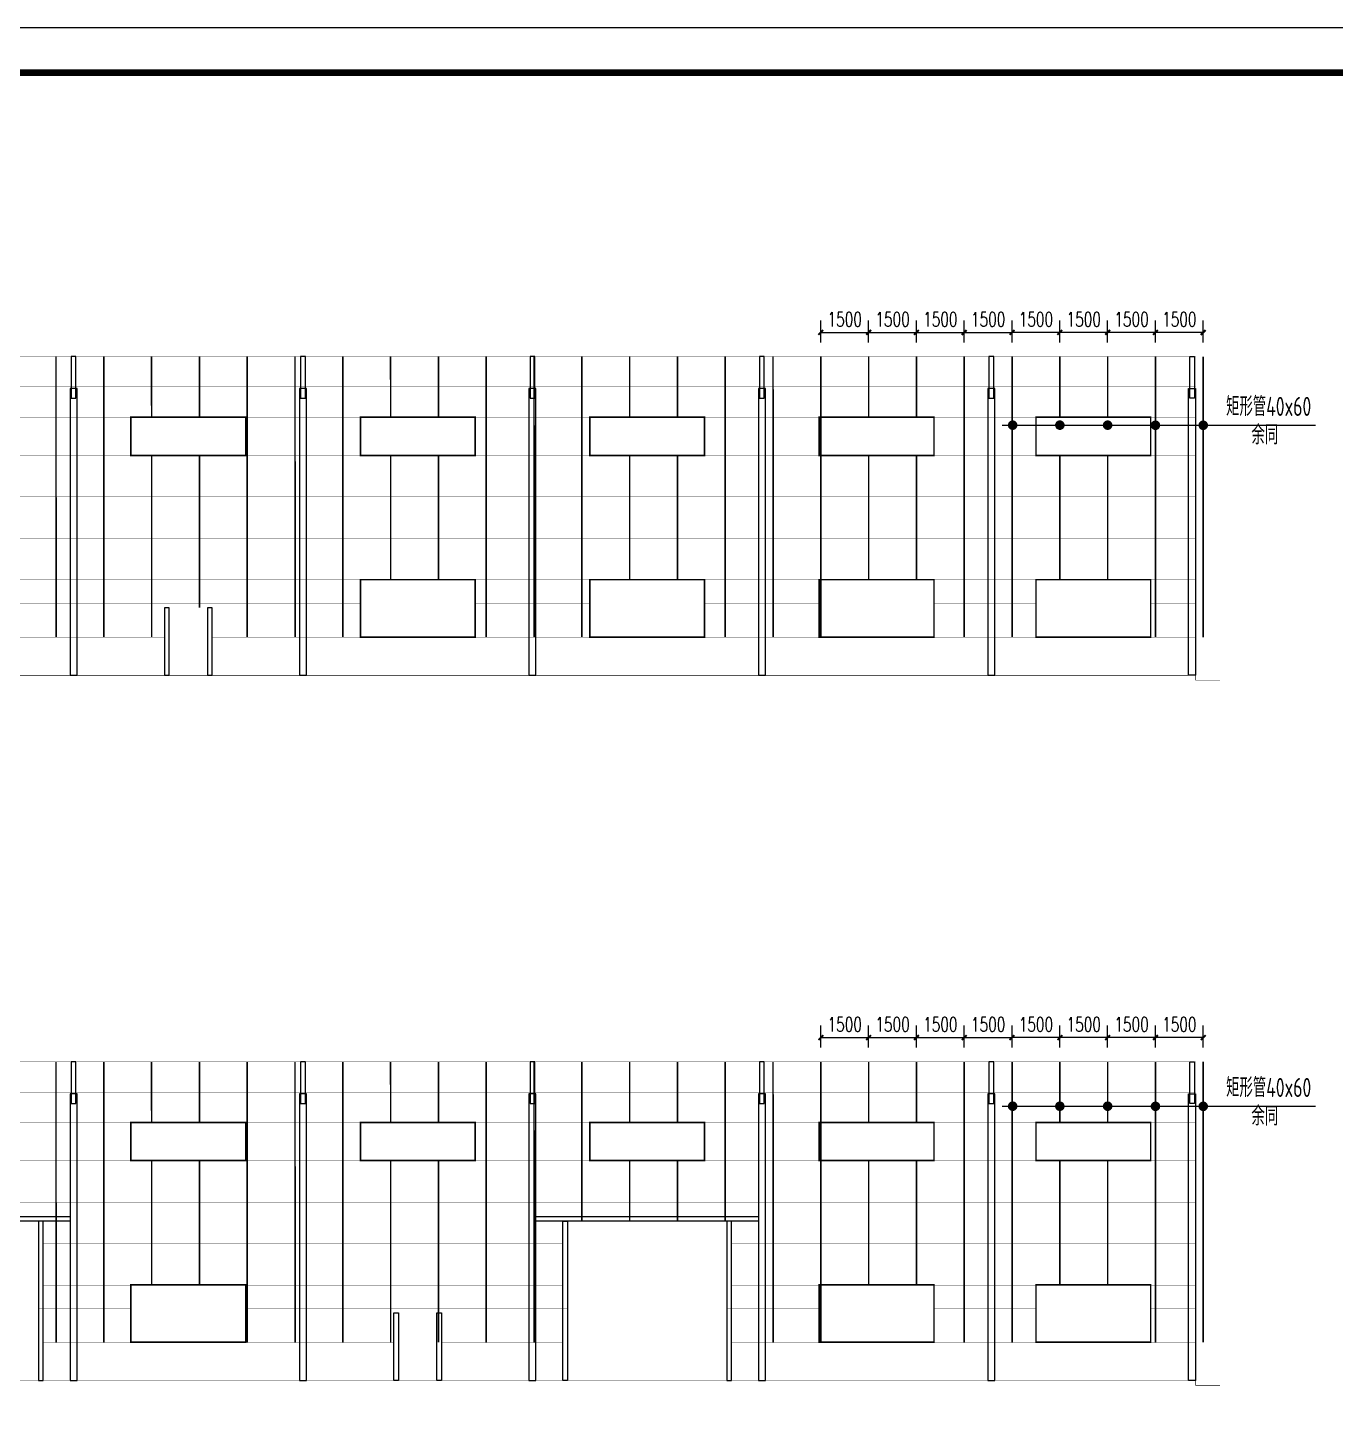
# Model space of a CAD drawing. Extents: x -33967 to 1773478, y -1022458 to -784650.
# Drawn here: x 1559350 to 1600384, y -981904 to -938458 of the extents above; entities that cross this region are included whole.
import ezdxf
from ezdxf.enums import TextEntityAlignment as Align

# ---------------------------------------------------------------- set-up
doc = ezdxf.new("R2010")
doc.units = 0
doc.header["$LTSCALE"] = 1000
doc.header["$MEASUREMENT"] = 0
doc.linetypes.add('DOTE', pattern=[2.42, 2, -0.2, 0.02, -0.2])
doc.layers.add('_0', color=7, linetype='Continuous', lineweight=25)
for name, color, linetype in [('AXIS', 3, 'Continuous'), ('DOTE', 1, 'DOTE'), ('GZ', 50, 'Continuous'), ('LT', 27, 'Continuous'), ('PUB_TITLE', 4, 'Continuous'), ('TEXT', 7, 'Continuous')]:
    doc.layers.add(name, color=color, linetype=linetype)
doc.styles.add('_TCH_DIM_T3', font='SIMPLEX', dxfattribs={"width": 0.705882, "bigfont": 'GBCBIG'})
doc.styles.add('TSSD_Label', font='tssdeng.shx', dxfattribs={"width": 0.7, "bigfont": 'hztxt.shx'})
doc.dimstyles.new('_TCH_ARCH&&150', dxfattribs={"dimtxt": 446.25, "dimasz": 150, "dimexe": 375, "dimexo": 450, "dimgap": 189.375, "dimtad": 1, "dimdec": 0, "dimzin": 0, "dimdsep": 46, "dimtxsty": '_TCH_DIM_T3', "dimblk": 'ARCHTICK', "dimcen": 0.09, "dimclrd": 3, "dimclre": 3, "dimclrt": 7, "dimazin": 2, "dimtfac": 1, "dimtdec": 0, "dimtix": 1, "dimtmove": 2, "dimatfit": 3, "dimfxl": 1, "dimtolj": 1, "dimtzin": 0, "dimarcsym": 0})

# ---------------------------------------------------------------- blocks, each defined once
blk = doc.blocks.new('_ArchTick')
at = {"color": 0, "linetype": 'ByBlock', "const_width": 0.4}
blk.add_lwpolyline([(-0.5, -0.5), (0.5, 0.5)], dxfattribs=at)
blk = doc.blocks.new('*D1649')
at = {"color": 3, "lineweight": -2, "transparency": 16777216}
for p, q in [((1594739, -948332), (1594739, -947646)), ((1596239, -948332), (1596239, -947646)), ((1596239, -948021), (1594739, -948021))]:
    blk.add_line(p, q, dxfattribs=at)
at = {"layer": 'Defpoints', "color": 0, "transparency": 16777216}
for p in [(1594739, -948021), (1594739, -948782), (1596239, -948782)]:
    blk.add_point(p, dxfattribs=at)
at = {"color": 3, "lineweight": -2, "transparency": 16777216, "xscale": 150, "yscale": 150, "zscale": 150, "rotation": 180}
blk.add_blockref('_ArchTick', (1594739, -948021), dxfattribs=at)
at = {"color": 3, "lineweight": -2, "transparency": 16777216, "xscale": 150, "yscale": 150, "zscale": 150}
blk.add_blockref('_ArchTick', (1596239, -948021), dxfattribs=at)
at = {"color": 7, "transparency": 16777216, "insert": (1595489, -947608), "char_height": 446.2, "attachment_point": 5, "style": '_TCH_DIM_T3'}
blk.add_mtext('\\A1;1500', dxfattribs=at)
blk = doc.blocks.new('*D1650')
at = {"color": 3, "lineweight": -2, "transparency": 16777216}
for p, q in [((1593239, -948332), (1593239, -947644)), ((1594739, -948332), (1594739, -947644)), ((1594739, -948019), (1593239, -948019))]:
    blk.add_line(p, q, dxfattribs=at)
at = {"layer": 'Defpoints', "color": 0, "transparency": 16777216}
for p in [(1593239, -948019), (1593239, -948782), (1594739, -948782)]:
    blk.add_point(p, dxfattribs=at)
at = {"color": 3, "lineweight": -2, "transparency": 16777216, "xscale": 150, "yscale": 150, "zscale": 150, "rotation": 180}
blk.add_blockref('_ArchTick', (1593239, -948019), dxfattribs=at)
at = {"color": 3, "lineweight": -2, "transparency": 16777216, "xscale": 150, "yscale": 150, "zscale": 150}
blk.add_blockref('_ArchTick', (1594739, -948019), dxfattribs=at)
at = {"color": 7, "transparency": 16777216, "insert": (1593989, -947607), "char_height": 446.2, "attachment_point": 5, "style": '_TCH_DIM_T3'}
blk.add_mtext('\\A1;1500', dxfattribs=at)
blk = doc.blocks.new('*D1651')
at = {"color": 3, "lineweight": -2, "transparency": 16777216}
for p, q in [((1591739, -948332), (1591739, -947646)), ((1593239, -948332), (1593239, -947646)), ((1593239, -948021), (1591739, -948021))]:
    blk.add_line(p, q, dxfattribs=at)
at = {"layer": 'Defpoints', "color": 0, "transparency": 16777216}
for p in [(1591739, -948021), (1591739, -948782), (1593239, -948782)]:
    blk.add_point(p, dxfattribs=at)
at = {"color": 3, "lineweight": -2, "transparency": 16777216, "xscale": 150, "yscale": 150, "zscale": 150, "rotation": 180}
blk.add_blockref('_ArchTick', (1591739, -948021), dxfattribs=at)
at = {"color": 3, "lineweight": -2, "transparency": 16777216, "xscale": 150, "yscale": 150, "zscale": 150}
blk.add_blockref('_ArchTick', (1593239, -948021), dxfattribs=at)
at = {"color": 7, "transparency": 16777216, "insert": (1592489, -947608), "char_height": 446.2, "attachment_point": 5, "style": '_TCH_DIM_T3'}
blk.add_mtext('\\A1;1500', dxfattribs=at)
blk = doc.blocks.new('*D1652')
at = {"color": 3, "lineweight": -2, "transparency": 16777216}
for p, q in [((1590239, -948332), (1590239, -947646)), ((1591739, -948332), (1591739, -947646)), ((1591739, -948021), (1590239, -948021))]:
    blk.add_line(p, q, dxfattribs=at)
at = {"layer": 'Defpoints', "color": 0, "transparency": 16777216}
for p in [(1590239, -948021), (1590239, -948782), (1591739, -948782)]:
    blk.add_point(p, dxfattribs=at)
at = {"color": 3, "lineweight": -2, "transparency": 16777216, "xscale": 150, "yscale": 150, "zscale": 150, "rotation": 180}
blk.add_blockref('_ArchTick', (1590239, -948021), dxfattribs=at)
at = {"color": 3, "lineweight": -2, "transparency": 16777216, "xscale": 150, "yscale": 150, "zscale": 150}
blk.add_blockref('_ArchTick', (1591739, -948021), dxfattribs=at)
at = {"color": 7, "transparency": 16777216, "insert": (1590989, -947608), "char_height": 446.2, "attachment_point": 5, "style": '_TCH_DIM_T3'}
blk.add_mtext('\\A1;1500', dxfattribs=at)
blk = doc.blocks.new('*D1653')
at = {"color": 3, "lineweight": -2, "transparency": 16777216}
for p, q in [((1584239, -948332), (1584239, -947646)), ((1585739, -948332), (1585739, -947646)), ((1584239, -948021), (1585739, -948021))]:
    blk.add_line(p, q, dxfattribs=at)
at = {"layer": 'Defpoints', "color": 0, "transparency": 16777216}
for p in [(1585739, -948021), (1584239, -948782), (1585739, -948782)]:
    blk.add_point(p, dxfattribs=at)
at = {"color": 3, "lineweight": -2, "transparency": 16777216, "xscale": 150, "yscale": 150, "zscale": 150, "rotation": 180}
blk.add_blockref('_ArchTick', (1584239, -948021), dxfattribs=at)
at = {"color": 3, "lineweight": -2, "transparency": 16777216, "xscale": 150, "yscale": 150, "zscale": 150}
blk.add_blockref('_ArchTick', (1585739, -948021), dxfattribs=at)
at = {"color": 7, "transparency": 16777216, "insert": (1584989, -947608), "char_height": 446.2, "attachment_point": 5, "style": '_TCH_DIM_T3'}
blk.add_mtext('\\A1;1500', dxfattribs=at)
blk = doc.blocks.new('*D1654')
at = {"color": 3, "lineweight": -2, "transparency": 16777216}
for p, q in [((1585739, -948332), (1585739, -947644)), ((1587239, -948332), (1587239, -947644)), ((1585739, -948019), (1587239, -948019))]:
    blk.add_line(p, q, dxfattribs=at)
at = {"layer": 'Defpoints', "color": 0, "transparency": 16777216}
for p in [(1587239, -948019), (1585739, -948782), (1587239, -948782)]:
    blk.add_point(p, dxfattribs=at)
at = {"color": 3, "lineweight": -2, "transparency": 16777216, "xscale": 150, "yscale": 150, "zscale": 150, "rotation": 180}
blk.add_blockref('_ArchTick', (1585739, -948019), dxfattribs=at)
at = {"color": 3, "lineweight": -2, "transparency": 16777216, "xscale": 150, "yscale": 150, "zscale": 150}
blk.add_blockref('_ArchTick', (1587239, -948019), dxfattribs=at)
at = {"color": 7, "transparency": 16777216, "insert": (1586489, -947607), "char_height": 446.2, "attachment_point": 5, "style": '_TCH_DIM_T3'}
blk.add_mtext('\\A1;1500', dxfattribs=at)
blk = doc.blocks.new('*D1655')
at = {"color": 3, "lineweight": -2, "transparency": 16777216}
for p, q in [((1587239, -948332), (1587239, -947646)), ((1588739, -948332), (1588739, -947646)), ((1587239, -948021), (1588739, -948021))]:
    blk.add_line(p, q, dxfattribs=at)
at = {"layer": 'Defpoints', "color": 0, "transparency": 16777216}
for p in [(1588739, -948021), (1587239, -948782), (1588739, -948782)]:
    blk.add_point(p, dxfattribs=at)
at = {"color": 3, "lineweight": -2, "transparency": 16777216, "xscale": 150, "yscale": 150, "zscale": 150, "rotation": 180}
blk.add_blockref('_ArchTick', (1587239, -948021), dxfattribs=at)
at = {"color": 3, "lineweight": -2, "transparency": 16777216, "xscale": 150, "yscale": 150, "zscale": 150}
blk.add_blockref('_ArchTick', (1588739, -948021), dxfattribs=at)
at = {"color": 7, "transparency": 16777216, "insert": (1587989, -947608), "char_height": 446.2, "attachment_point": 5, "style": '_TCH_DIM_T3'}
blk.add_mtext('\\A1;1500', dxfattribs=at)
blk = doc.blocks.new('*D1656')
at = {"color": 3, "lineweight": -2, "transparency": 16777216}
for p, q in [((1588739, -948332), (1588739, -947646)), ((1590239, -948332), (1590239, -947646)), ((1588739, -948021), (1590239, -948021))]:
    blk.add_line(p, q, dxfattribs=at)
at = {"layer": 'Defpoints', "color": 0, "transparency": 16777216}
for p in [(1590239, -948021), (1588739, -948782), (1590239, -948782)]:
    blk.add_point(p, dxfattribs=at)
at = {"color": 3, "lineweight": -2, "transparency": 16777216, "xscale": 150, "yscale": 150, "zscale": 150, "rotation": 180}
blk.add_blockref('_ArchTick', (1588739, -948021), dxfattribs=at)
at = {"color": 3, "lineweight": -2, "transparency": 16777216, "xscale": 150, "yscale": 150, "zscale": 150}
blk.add_blockref('_ArchTick', (1590239, -948021), dxfattribs=at)
at = {"color": 7, "transparency": 16777216, "insert": (1589489, -947608), "char_height": 446.2, "attachment_point": 5, "style": '_TCH_DIM_T3'}
blk.add_mtext('\\A1;1500', dxfattribs=at)
blk = doc.blocks.new('*D1657')
at = {"color": 3, "lineweight": -2, "transparency": 16777216}
for p, q in [((1594739, -970457), (1594739, -969771)), ((1596239, -970457), (1596239, -969771)), ((1596239, -970146), (1594739, -970146))]:
    blk.add_line(p, q, dxfattribs=at)
at = {"layer": 'Defpoints', "color": 0, "transparency": 16777216}
for p in [(1594739, -970146), (1594739, -970907), (1596239, -970907)]:
    blk.add_point(p, dxfattribs=at)
at = {"color": 3, "lineweight": -2, "transparency": 16777216, "xscale": 150, "yscale": 150, "zscale": 150, "rotation": 180}
blk.add_blockref('_ArchTick', (1594739, -970146), dxfattribs=at)
at = {"color": 3, "lineweight": -2, "transparency": 16777216, "xscale": 150, "yscale": 150, "zscale": 150}
blk.add_blockref('_ArchTick', (1596239, -970146), dxfattribs=at)
at = {"color": 7, "transparency": 16777216, "insert": (1595489, -969733), "char_height": 446.2, "attachment_point": 5, "style": '_TCH_DIM_T3'}
blk.add_mtext('\\A1;1500', dxfattribs=at)
blk = doc.blocks.new('*D1658')
at = {"color": 3, "lineweight": -2, "transparency": 16777216}
for p, q in [((1593239, -970457), (1593239, -969769)), ((1594739, -970144), (1593239, -970144)), ((1594739, -970457), (1594739, -969769))]:
    blk.add_line(p, q, dxfattribs=at)
at = {"layer": 'Defpoints', "color": 0, "transparency": 16777216}
for p in [(1593239, -970144), (1593239, -970907), (1594739, -970907)]:
    blk.add_point(p, dxfattribs=at)
at = {"color": 3, "lineweight": -2, "transparency": 16777216, "xscale": 150, "yscale": 150, "zscale": 150, "rotation": 180}
blk.add_blockref('_ArchTick', (1593239, -970144), dxfattribs=at)
at = {"color": 3, "lineweight": -2, "transparency": 16777216, "xscale": 150, "yscale": 150, "zscale": 150}
blk.add_blockref('_ArchTick', (1594739, -970144), dxfattribs=at)
at = {"color": 7, "transparency": 16777216, "insert": (1593989, -969732), "char_height": 446.2, "attachment_point": 5, "style": '_TCH_DIM_T3'}
blk.add_mtext('\\A1;1500', dxfattribs=at)
blk = doc.blocks.new('*D1659')
at = {"color": 3, "lineweight": -2, "transparency": 16777216}
for p, q in [((1591739, -970457), (1591739, -969771)), ((1593239, -970457), (1593239, -969771)), ((1593239, -970146), (1591739, -970146))]:
    blk.add_line(p, q, dxfattribs=at)
at = {"layer": 'Defpoints', "color": 0, "transparency": 16777216}
for p in [(1591739, -970146), (1591739, -970907), (1593239, -970907)]:
    blk.add_point(p, dxfattribs=at)
at = {"color": 3, "lineweight": -2, "transparency": 16777216, "xscale": 150, "yscale": 150, "zscale": 150, "rotation": 180}
blk.add_blockref('_ArchTick', (1591739, -970146), dxfattribs=at)
at = {"color": 3, "lineweight": -2, "transparency": 16777216, "xscale": 150, "yscale": 150, "zscale": 150}
blk.add_blockref('_ArchTick', (1593239, -970146), dxfattribs=at)
at = {"color": 7, "transparency": 16777216, "insert": (1592489, -969733), "char_height": 446.2, "attachment_point": 5, "style": '_TCH_DIM_T3'}
blk.add_mtext('\\A1;1500', dxfattribs=at)
blk = doc.blocks.new('*D1660')
at = {"color": 3, "lineweight": -2, "transparency": 16777216}
for p, q in [((1590239, -970457), (1590239, -969771)), ((1591739, -970457), (1591739, -969771)), ((1591739, -970146), (1590239, -970146))]:
    blk.add_line(p, q, dxfattribs=at)
at = {"layer": 'Defpoints', "color": 0, "transparency": 16777216}
for p in [(1590239, -970146), (1590239, -970907), (1591739, -970907)]:
    blk.add_point(p, dxfattribs=at)
at = {"color": 3, "lineweight": -2, "transparency": 16777216, "xscale": 150, "yscale": 150, "zscale": 150, "rotation": 180}
blk.add_blockref('_ArchTick', (1590239, -970146), dxfattribs=at)
at = {"color": 3, "lineweight": -2, "transparency": 16777216, "xscale": 150, "yscale": 150, "zscale": 150}
blk.add_blockref('_ArchTick', (1591739, -970146), dxfattribs=at)
at = {"color": 7, "transparency": 16777216, "insert": (1590989, -969733), "char_height": 446.2, "attachment_point": 5, "style": '_TCH_DIM_T3'}
blk.add_mtext('\\A1;1500', dxfattribs=at)
blk = doc.blocks.new('*D1661')
at = {"color": 3, "lineweight": -2, "transparency": 16777216}
for p, q in [((1584239, -970457), (1584239, -969771)), ((1585739, -970457), (1585739, -969771)), ((1584239, -970146), (1585739, -970146))]:
    blk.add_line(p, q, dxfattribs=at)
at = {"layer": 'Defpoints', "color": 0, "transparency": 16777216}
for p in [(1585739, -970146), (1584239, -970907), (1585739, -970907)]:
    blk.add_point(p, dxfattribs=at)
at = {"color": 3, "lineweight": -2, "transparency": 16777216, "xscale": 150, "yscale": 150, "zscale": 150, "rotation": 180}
blk.add_blockref('_ArchTick', (1584239, -970146), dxfattribs=at)
at = {"color": 3, "lineweight": -2, "transparency": 16777216, "xscale": 150, "yscale": 150, "zscale": 150}
blk.add_blockref('_ArchTick', (1585739, -970146), dxfattribs=at)
at = {"color": 7, "transparency": 16777216, "insert": (1584989, -969733), "char_height": 446.2, "attachment_point": 5, "style": '_TCH_DIM_T3'}
blk.add_mtext('\\A1;1500', dxfattribs=at)
blk = doc.blocks.new('*D1662')
at = {"color": 3, "lineweight": -2, "transparency": 16777216}
for p, q in [((1585739, -970457), (1585739, -969769)), ((1585739, -970144), (1587239, -970144)), ((1587239, -970457), (1587239, -969769))]:
    blk.add_line(p, q, dxfattribs=at)
at = {"layer": 'Defpoints', "color": 0, "transparency": 16777216}
for p in [(1587239, -970144), (1585739, -970907), (1587239, -970907)]:
    blk.add_point(p, dxfattribs=at)
at = {"color": 3, "lineweight": -2, "transparency": 16777216, "xscale": 150, "yscale": 150, "zscale": 150, "rotation": 180}
blk.add_blockref('_ArchTick', (1585739, -970144), dxfattribs=at)
at = {"color": 3, "lineweight": -2, "transparency": 16777216, "xscale": 150, "yscale": 150, "zscale": 150}
blk.add_blockref('_ArchTick', (1587239, -970144), dxfattribs=at)
at = {"color": 7, "transparency": 16777216, "insert": (1586489, -969732), "char_height": 446.2, "attachment_point": 5, "style": '_TCH_DIM_T3'}
blk.add_mtext('\\A1;1500', dxfattribs=at)
blk = doc.blocks.new('*D1663')
at = {"color": 3, "lineweight": -2, "transparency": 16777216}
for p, q in [((1587239, -970457), (1587239, -969771)), ((1588739, -970457), (1588739, -969771)), ((1587239, -970146), (1588739, -970146))]:
    blk.add_line(p, q, dxfattribs=at)
at = {"layer": 'Defpoints', "color": 0, "transparency": 16777216}
for p in [(1588739, -970146), (1587239, -970907), (1588739, -970907)]:
    blk.add_point(p, dxfattribs=at)
at = {"color": 3, "lineweight": -2, "transparency": 16777216, "xscale": 150, "yscale": 150, "zscale": 150, "rotation": 180}
blk.add_blockref('_ArchTick', (1587239, -970146), dxfattribs=at)
at = {"color": 3, "lineweight": -2, "transparency": 16777216, "xscale": 150, "yscale": 150, "zscale": 150}
blk.add_blockref('_ArchTick', (1588739, -970146), dxfattribs=at)
at = {"color": 7, "transparency": 16777216, "insert": (1587989, -969733), "char_height": 446.2, "attachment_point": 5, "style": '_TCH_DIM_T3'}
blk.add_mtext('\\A1;1500', dxfattribs=at)
blk = doc.blocks.new('*D1664')
at = {"color": 3, "lineweight": -2, "transparency": 16777216}
for p, q in [((1588739, -970457), (1588739, -969771)), ((1590239, -970457), (1590239, -969771)), ((1588739, -970146), (1590239, -970146))]:
    blk.add_line(p, q, dxfattribs=at)
at = {"layer": 'Defpoints', "color": 0, "transparency": 16777216}
for p in [(1590239, -970146), (1588739, -970907), (1590239, -970907)]:
    blk.add_point(p, dxfattribs=at)
at = {"color": 3, "lineweight": -2, "transparency": 16777216, "xscale": 150, "yscale": 150, "zscale": 150, "rotation": 180}
blk.add_blockref('_ArchTick', (1588739, -970146), dxfattribs=at)
at = {"color": 3, "lineweight": -2, "transparency": 16777216, "xscale": 150, "yscale": 150, "zscale": 150}
blk.add_blockref('_ArchTick', (1590239, -970146), dxfattribs=at)
at = {"color": 7, "transparency": 16777216, "insert": (1589489, -969733), "char_height": 446.2, "attachment_point": 5, "style": '_TCH_DIM_T3'}
blk.add_mtext('\\A1;1500', dxfattribs=at)

msp = doc.modelspace()

# ---------------------------------------------------------------- linework, layer by layer
at = {"color": 6, "const_width": 50}
for points in [[(1560239.5, -948785.8), (1560240.5, -957590)], [(1561739.5, -948785.6), (1561740.5, -957589.8)], [(1563239.5, -948785.5), (1563239.8, -950685.9)], [(1564739.5, -948785.3), (1564739.8, -950685.9)], [(1566239.5, -948785.1), (1566240.5, -957589.3)], [(1567739.5, -948785), (1567740.5, -957589.1)], [(1569239.5, -948784.8), (1569240.5, -957588.9)], [(1570739.5, -948784.6), (1570739.8, -950685.9)], [(1572239.5, -948784.4), (1572239.8, -950685.9)], [(1573739.5, -948784.3), (1573740.5, -957588.4)], [(1575239.5, -948784.1), (1575240.5, -957588.2)], [(1576739.5, -948783.9), (1576740.5, -957588.1)], [(1578239.5, -948783.8), (1578239.8, -950685.9)], [(1579739.5, -948783.6), (1579739.8, -950685.9)], [(1581239.5, -948783.4), (1581240.5, -957587.6)], [(1582739.5, -948783.2), (1582740.5, -957587.4)], [(1584239.5, -948783.1), (1584240.5, -957587.2)], [(1585739.5, -948782.9), (1585739.8, -950685.9)], [(1587239.5, -948782.7), (1587239.8, -950685.9)], [(1588739.5, -948782.6), (1588740.5, -957586.7)], [(1590239.5, -948782.4), (1590240.5, -957586.5)], [(1591739.5, -948782.2), (1591739.8, -950685.9)], [(1593239.5, -948782), (1593239.8, -950685.9)], [(1594739.5, -948781.9), (1594740.5, -957586)], [(1596239.5, -948781.7), (1596240.5, -957585.8)], [(1563239.9, -951878.8), (1563240.5, -957589.6)], [(1564739.9, -951878.8), (1564740.5, -956658.8)], [(1570739.9, -951878.8), (1570740.3, -955783.4)], [(1572239.9, -951878.8), (1572240.3, -955784)], [(1578239.9, -951878.8), (1578240.3, -955778.8)], [(1579739.9, -951878.8), (1579740.3, -955778.8)], [(1585739.9, -951878.8), (1585740.3, -955781.2)], [(1587239.9, -951878.8), (1587240.3, -955781.8)], [(1591739.9, -951878.8), (1591740.3, -955783.9)], [(1593239.9, -951878.8), (1593240.3, -955784.6)], [(1570740.5, -957578.8), (1570740.5, -957588.8)], [(1572240.5, -957578.8), (1572240.5, -957588.6)], [(1578240.5, -957578.8), (1578240.5, -957587.9)], [(1579740.5, -957578.8), (1579740.5, -957587.7)], [(1585740.5, -957578.8), (1585740.5, -957587)], [(1587240.5, -957578.8), (1587240.5, -957586.9)], [(1591740.5, -957578.8), (1591740.5, -957586.4)], [(1592250.5, -957578.8), (1592250.5, -957586.3)], [(1593240.5, -957578.8), (1593240.5, -957586.2)], [(1593580.5, -957578.8), (1593580.5, -957586.2)], [(1560239.5, -970910.8), (1560240.5, -979715)], [(1561739.5, -970910.7), (1561740.5, -979714.8)], [(1563239.5, -970910.5), (1563239.8, -972813.8)], [(1564739.5, -970910.3), (1564739.8, -972813.8)], [(1566239.5, -970910.1), (1566240.5, -979714.3)], [(1567739.5, -970910), (1567740.5, -979714.1)], [(1569239.5, -970909.8), (1569240.5, -979713.9)], [(1570739.5, -970909.6), (1570739.8, -972813.8)], [(1572239.5, -970909.5), (1572239.8, -972813.8)], [(1573739.5, -970909.3), (1573740.5, -979713.4)], [(1575239.5, -970909.1), (1575240.5, -979713.3)], [(1576739.5, -970908.9), (1576740.1, -975906.5)], [(1578239.5, -970908.8), (1578239.8, -972813.8)], [(1579739.5, -970908.6), (1579739.8, -972813.8)], [(1581239.5, -970908.4), (1581240.1, -975906.5)], [(1582739.5, -970908.3), (1582740.5, -979712.4)], [(1584239.5, -970908.1), (1584240.5, -979712.2)], [(1585739.5, -970907.9), (1585739.8, -972813.8)], [(1587239.5, -970907.7), (1587239.8, -972813.8)], [(1588739.5, -970907.6), (1588740.5, -979711.7)], [(1590239.5, -970907.4), (1590240.5, -979711.5)], [(1591739.5, -970907.2), (1591739.8, -972813.8)], [(1593239.5, -970907.1), (1593239.8, -972813.8)], [(1594739.5, -970906.9), (1594740.5, -979711)], [(1596239.5, -970906.7), (1596240.5, -979710.9)], [(1563239.9, -974006.7), (1563240.3, -977913.8)], [(1564739.9, -974006.7), (1564740.3, -977913.8)], [(1570739.9, -974006.7), (1570740.5, -979713.8)], [(1572239.9, -974006.7), (1572240.5, -979713.6)], [(1578239.9, -974006.7), (1578240.1, -975906.5)], [(1579739.9, -974006.7), (1579740.1, -975906.5)], [(1585739.9, -974006.7), (1585740.3, -977913.8)], [(1587239.9, -974006.7), (1587240.3, -977913.8)], [(1591739.9, -974006.7), (1591740.3, -977913.8)], [(1593239.9, -974006.7), (1593240.3, -977913.8)], [(1563240.5, -979706.7), (1563240.5, -979714.6)], [(1564740.5, -979706.7), (1564740.5, -979714.5)], [(1585740.5, -979706.7), (1585740.5, -979712.1)], [(1587240.5, -979706.7), (1587240.5, -979711.9)], [(1591740.5, -979706.7), (1591740.5, -979711.4)], [(1593240.5, -979706.7), (1593240.5, -979711.2)]]:
    msp.add_lwpolyline(points, dxfattribs=at)
for points in [[(1566190.5, -950678.8), (1562590.5, -950678.8), (1562590.5, -951878.8), (1566190.5, -951878.8)], [(1573390.5, -950678.8), (1569790.5, -950678.8), (1569790.5, -951878.8), (1573390.5, -951878.8)], [(1580590.5, -950678.8), (1576990.5, -950678.8), (1576990.5, -951878.8), (1580590.5, -951878.8)], [(1587790.5, -950678.8), (1584190.5, -950678.8), (1584190.5, -951878.8), (1587790.5, -951878.8)], [(1594590.5, -950678.8), (1590990.5, -950678.8), (1590990.5, -951878.8), (1594590.5, -951878.8)], [(1569790.5, -955778.8), (1573390.5, -955778.8), (1573390.5, -957578.8), (1569790.5, -957578.8)], [(1580590.5, -955778.8), (1576990.5, -955778.8), (1576990.5, -957578.8), (1580590.5, -957578.8)], [(1587790.5, -955778.8), (1584190.5, -955778.8), (1584190.5, -957578.8), (1587790.5, -957578.8)], [(1594590.5, -955778.8), (1590990.5, -955778.8), (1590990.5, -957578.8), (1594590.5, -957578.8)], [(1566190.5, -972806.7), (1562590.5, -972806.7), (1562590.5, -974006.7), (1566190.5, -974006.7)], [(1573390.5, -972806.7), (1569790.5, -972806.7), (1569790.5, -974006.7), (1573390.5, -974006.7)], [(1580590.5, -972806.7), (1576990.5, -972806.7), (1576990.5, -974006.7), (1580590.5, -974006.7)], [(1587790.5, -972806.7), (1584190.5, -972806.7), (1584190.5, -974006.7), (1587790.5, -974006.7)], [(1594590.5, -972806.7), (1590990.5, -972806.7), (1590990.5, -974006.7), (1594590.5, -974006.7)], [(1566190.5, -977906.7), (1562590.5, -977906.7), (1562590.5, -979706.7), (1566190.5, -979706.7)], [(1587790.5, -977906.7), (1584190.5, -977906.7), (1584190.5, -979706.7), (1587790.5, -979706.7)], [(1594590.5, -977906.7), (1590990.5, -977906.7), (1590990.5, -979706.7), (1594590.5, -979706.7)]]:
    msp.add_lwpolyline(points, close=True, dxfattribs=at)
at = {"layer": '_0', "color": 1, "const_width": 150}
for points in [[(1590258.9, -950855, 1), (1590258.9, -951005, 1)], [(1591739.5, -950855, 1), (1591739.5, -951005, 1)], [(1593239.5, -950855, 1), (1593239.5, -951005, 1)], [(1594739.5, -950858.6, 1), (1594739.5, -951008.6, 1)], [(1596239.5, -950858.6, 1), (1596239.5, -951008.6, 1)], [(1590258.9, -972224.9, 1), (1590258.9, -972374.9, 1)], [(1591739.5, -972224.9, 1), (1591739.5, -972374.9, 1)], [(1593239.5, -972224.9, 1), (1593239.5, -972374.9, 1)], [(1594739.5, -972228.5, 1), (1594739.5, -972378.5, 1)], [(1596239.5, -972228.5, 1), (1596239.5, -972378.5, 1)]]:
    msp.add_lwpolyline(points, format="xyb", close=True, dxfattribs=at)
at = {"layer": 'AXIS', "linetype": 'ByBlock'}
for p, q in [((1589931.2, -950930), (1599761.3, -950930)), ((1589931.2, -972299.9), (1599761.3, -972299.9))]:
    msp.add_line(p, q, dxfattribs=at)
at = {"layer": 'AXIS', "color": 6, "linetype": 'ByBlock'}
for p, q in [((1560680.5, -975766.7), (1553700.6, -975766.5)), ((1582280.5, -975766.7), (1575300.6, -975766.5)), ((1560680.5, -975906.5), (1553700.6, -975906.5)), ((1582280.5, -975906.5), (1575300.6, -975906.5))]:
    msp.add_line(p, q, dxfattribs=at)
for points in [[(1563790.5, -956658.8), (1563640.5, -956658.8), (1563640.5, -958778.8), (1563790.5, -958778.8)], [(1565140.5, -956658.8), (1564990.5, -956658.8), (1564990.5, -958778.8), (1565140.5, -958778.8)], [(1559840.5, -975906.7), (1559690.5, -975906.7), (1559690.5, -980906.7), (1559840.5, -980906.7)], [(1576140.5, -975906.7), (1576290.5, -975906.7), (1576290.5, -980906.7), (1576140.5, -980906.7)], [(1581440.5, -975906.7), (1581290.5, -975906.7), (1581290.5, -980906.7), (1581440.5, -980906.7)], [(1570840.5, -978786.7), (1570990.5, -978786.7), (1570990.5, -980906.7), (1570840.5, -980906.7)], [(1572190.5, -978786.7), (1572340.5, -978786.7), (1572340.5, -980906.7), (1572190.5, -980906.7)]]:
    msp.add_lwpolyline(points, close=True, dxfattribs=at)
at = {"layer": 'DOTE', "linetype": 'DOTE', "const_width": 15}
for points in [[(1596000.5, -958778.8), (1539980.5, -958778.8), (1539980.5, -958928.8), (1539218.6, -958928.8)], [(1596000.5, -980906.7), (1539980.5, -980906.7), (1539980.5, -981056.7), (1539218.6, -981056.7)]]:
    msp.add_lwpolyline(points, dxfattribs=at)
at = {"layer": 'DOTE', "color": 1, "linetype": 'DOTE', "const_width": 15}
for points in [[(1539980.5, -958778.8), (1596000.5, -958778.8), (1596000.5, -958928.8), (1596762.3, -958928.8)], [(1539980.5, -980906.7), (1596000.5, -980906.7), (1596000.5, -981056.7), (1596762.3, -981056.7)]]:
    msp.add_lwpolyline(points, dxfattribs=at)
at = {"layer": 'GZ', "color": 8}
for points in [[(1560865.5, -948778.8), (1560715.5, -948778.8), (1560715.5, -950082.3), (1560865.5, -950082.3)], [(1568065.5, -948778.8), (1567915.5, -948778.8), (1567915.5, -950082.3), (1568065.5, -950082.3)], [(1575265.5, -948778.8), (1575115.5, -948778.8), (1575115.5, -950082.3), (1575265.5, -950082.3)], [(1582465.5, -948778.8), (1582315.5, -948778.8), (1582315.5, -950082.3), (1582465.5, -950082.3)], [(1589665.5, -948778.8), (1589515.5, -948778.8), (1589515.5, -950082.3), (1589665.5, -950082.3)], [(1595815.3, -948778.8), (1595965.3, -948778.8), (1595965.3, -950082.3), (1595815.3, -950082.3)], [(1560900.5, -958778.8), (1560900.8, -949779.1), (1560680.5, -949778.8), (1560680.5, -958778.8)], [(1568100.5, -958778.8), (1568100.8, -949779.1), (1567880.5, -949778.8), (1567880.5, -958778.8)], [(1575300.5, -958778.8), (1575300.8, -949779.1), (1575080.5, -949778.8), (1575080.5, -958778.8)], [(1582500.5, -958778.8), (1582500.8, -949779.1), (1582280.5, -949778.8), (1582280.5, -958778.8)], [(1589700.5, -958778.8), (1589700.8, -949779.1), (1589480.5, -949778.8), (1589480.5, -958778.8)], [(1595780.5, -958778.8), (1595780.2, -949779.1), (1596000.5, -949778.8), (1596000.5, -958778.8)], [(1560865.5, -970906.7), (1560715.5, -970906.7), (1560715.5, -972210.2), (1560865.5, -972210.2)], [(1568065.5, -970906.7), (1567915.5, -970906.7), (1567915.5, -972210.2), (1568065.5, -972210.2)], [(1575265.5, -970906.7), (1575115.5, -970906.7), (1575115.5, -972210.2), (1575265.5, -972210.2)], [(1582465.5, -970906.7), (1582315.5, -970906.7), (1582315.5, -972210.2), (1582465.5, -972210.2)], [(1589665.5, -970906.7), (1589515.5, -970906.7), (1589515.5, -972210.2), (1589665.5, -972210.2)], [(1595815.3, -970906.7), (1595965.3, -970906.7), (1595965.3, -972210.2), (1595815.3, -972210.2)], [(1560900.5, -980906.7), (1560900.8, -971907.1), (1560680.5, -971906.7), (1560680.5, -980906.7)], [(1568100.5, -980906.7), (1568100.8, -971907.1), (1567880.5, -971906.7), (1567880.5, -980906.7)], [(1575300.5, -980906.7), (1575300.8, -971907.1), (1575080.5, -971906.7), (1575080.5, -980906.7)], [(1582500.5, -980906.7), (1582500.8, -971907.1), (1582280.5, -971906.7), (1582280.5, -980906.7)], [(1589700.5, -980906.7), (1589700.8, -971907.1), (1589480.5, -971906.7), (1589480.5, -980906.7)], [(1595780.5, -980906.7), (1595780.2, -971907.1), (1596000.5, -971906.7), (1596000.5, -980906.7)]]:
    msp.add_lwpolyline(points, close=True, dxfattribs=at)
at = {"layer": 'LT', "linetype": 'ByBlock', "const_width": 10}
for points in [[(1539980.5, -948778.8), (1596000.5, -948778.8)], [(1539980.5, -949728.9), (1596003.1, -949728.9)], [(1539980.5, -950678.8), (1596000.5, -950678.8)], [(1539980.5, -951878.8), (1596000.5, -951878.8)], [(1539980.5, -953178.8), (1596000.5, -953178.8)], [(1554540.5, -954478.8), (1576140.5, -954478.8)], [(1576140.5, -954478.8), (1596002.1, -954478.8)], [(1558990.5, -955778.8), (1576990.5, -955785.9)], [(1580590.5, -955778.8), (1596002.1, -955785.9)], [(1558990.5, -956528.7), (1569790.5, -956528.7)], [(1573390.5, -956528.7), (1576990.5, -956528.7)], [(1580590.5, -956528.7), (1584240.4, -956528.7)], [(1587790.5, -956528.7), (1590990.5, -956528.7)], [(1594590.5, -956528.7), (1596000.5, -956528.7)], [(1558990.5, -957578.8), (1563640.5, -957585.9)], [(1565140.5, -957585.9), (1576990.5, -957585.9)], [(1580590.5, -957578.8), (1596000.5, -957585.9)], [(1539980.5, -970906.7), (1596000.5, -970906.7)], [(1539980.5, -971856.8), (1596003.1, -971856.8)], [(1539980.5, -972806.7), (1596000.5, -972806.7)], [(1539980.5, -974006.7), (1596000.5, -974006.7)], [(1539980.5, -975306.7), (1596000.5, -975306.7)], [(1559840.5, -976606.7), (1576140.5, -976606.7)], [(1581440.5, -976606.7), (1596002.1, -976606.7)], [(1559840.5, -977913.8), (1576140.5, -977913.8)], [(1581440.5, -977913.8), (1596002.1, -977913.8)], [(1559690.5, -978656.6), (1562590.5, -978656.6)], [(1566190.5, -978656.6), (1576290.5, -978656.6)], [(1581290.5, -978656.6), (1584240.4, -978656.6)], [(1587790.5, -978656.6), (1590990.5, -978656.6)], [(1594590.5, -978656.6), (1596000.5, -978656.6)], [(1559840.5, -979713.8), (1570840.5, -979713.8)], [(1572340.5, -979713.8), (1576140.5, -979713.8)], [(1581440.5, -979713.8), (1596000.5, -979713.8)]]:
    msp.add_lwpolyline(points, dxfattribs=at)
at = {"layer": 'PUB_TITLE'}
msp.add_lwpolyline([(1521806.5, -1022458.4), (1640606.5, -1022458.4), (1640606.5, -938458.4), (1521806.5, -938458.4)], close=True, dxfattribs=at)
at = {"layer": 'PUB_TITLE', "const_width": 212.1}
msp.add_lwpolyline([(1524626.8, -1021044.2), (1524626.8, -939872.6), (1638606.5, -939872.6), (1638606.5, -1021044.2)], close=True, dxfattribs=at)

# ---------------------------------------------------------------- texts
at = {"layer": 'TEXT', "style": 'TSSD_Label', "width": 0.7}
for s, p in [('矩形管40x60', (1599628.3, -950822.2)), ('余同', (1598592.9, -951714)), ('矩形管40x60', (1599628.3, -972192.1)), ('余同', (1598592.9, -973083.9))]:
    msp.add_text(s, height=600, dxfattribs=at).set_placement(p, align=Align.BOTTOM_RIGHT)

# ---------------------------------------------------------------- dimensions: what is measured, and where the dimension line sits
for base, p1, p2, picture, middle in [((1585739.5, -948020.9), (1584239.5, -948781.7), (1585739.5, -948781.7), '*D1653', (1584989.5, -947608.4)), ((1587239.5, -948019.2), (1585739.5, -948781.7), (1587239.5, -948781.7), '*D1654', (1586489.5, -947606.7)), ((1588739.5, -948020.9), (1587239.5, -948781.7), (1588739.5, -948781.7), '*D1655', (1587989.5, -947608.4)), ((1590239.5, -948020.9), (1588739.5, -948781.7), (1590239.5, -948781.7), '*D1656', (1589489.5, -947608.4)), ((1585739.5, -970145.9), (1584239.5, -970906.7), (1585739.5, -970906.7), '*D1661', (1584989.5, -969733.4)), ((1587239.5, -970144.2), (1585739.5, -970906.7), (1587239.5, -970906.7), '*D1662', (1586489.5, -969731.7)), ((1588739.5, -970145.9), (1587239.5, -970906.7), (1588739.5, -970906.7), '*D1663', (1587989.5, -969733.4)), ((1590239.5, -970145.9), (1588739.5, -970906.7), (1590239.5, -970906.7), '*D1664', (1589489.5, -969733.4))]:
    dim = msp.add_linear_dim(base=base, p1=p1, p2=p2, dimstyle='_TCH_ARCH&&150')
    dim.commit()
    dim.dimension.update_dxf_attribs({"geometry": picture, "text_midpoint": middle})
for base, p1, p2, picture, middle in [((1590239.5, -948020.9), (1591739.5, -948781.7), (1590239.5, -948781.7), '*D1652', (1590989.5, -947608.4)), ((1591739.5, -948020.9), (1593239.5, -948781.7), (1591739.5, -948781.7), '*D1651', (1592489.5, -947608.4)), ((1593239.5, -948019.2), (1594739.5, -948781.7), (1593239.5, -948781.7), '*D1650', (1593989.5, -947606.7)), ((1594739.5, -948020.9), (1596239.5, -948781.7), (1594739.5, -948781.7), '*D1649', (1595489.5, -947608.4)), ((1590239.5, -970145.9), (1591739.5, -970906.7), (1590239.5, -970906.7), '*D1660', (1590989.5, -969733.4)), ((1591739.5, -970145.9), (1593239.5, -970906.7), (1591739.5, -970906.7), '*D1659', (1592489.5, -969733.4)), ((1593239.5, -970144.2), (1594739.5, -970906.7), (1593239.5, -970906.7), '*D1658', (1593989.5, -969731.7)), ((1594739.5, -970145.9), (1596239.5, -970906.7), (1594739.5, -970906.7), '*D1657', (1595489.5, -969733.4))]:
    dim = msp.add_linear_dim(base=base, p1=p1, p2=p2, angle=180, dimstyle='_TCH_ARCH&&150')
    dim.commit()
    dim.dimension.update_dxf_attribs({"geometry": picture, "text_midpoint": middle})

doc.saveas('drawing.dxf')
